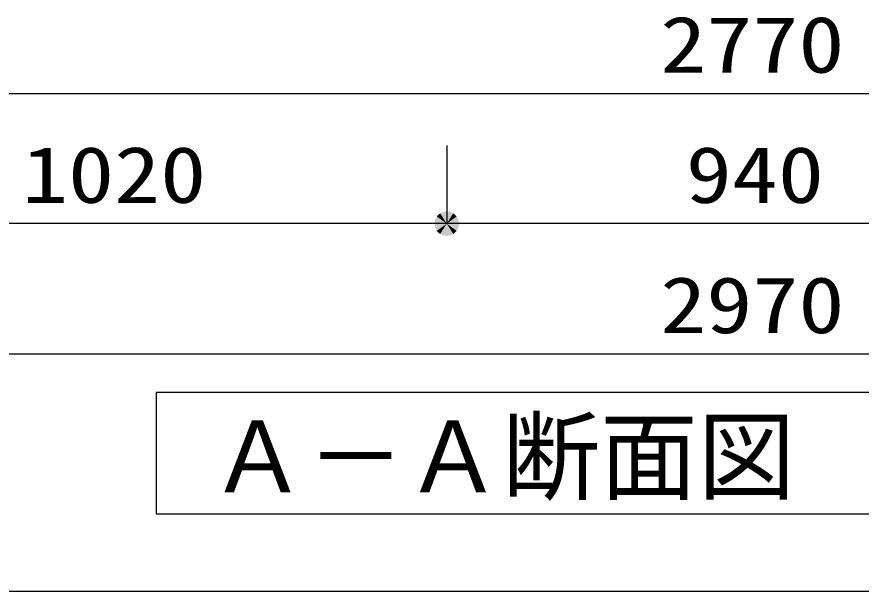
# Model space of a CAD drawing. Units: millimetres, scale not verified. Extents: x -22761 to 8910, y -6308 to 6308.
# Drawn here: x -5546 to -4250, y -5056 to -4175 of the extents above; entities that cross this region are included whole.
import ezdxf
from ezdxf.enums import TextEntityAlignment as Align

# ---------------------------------------------------------------- set-up
doc = ezdxf.new("R2010")
doc.units = ezdxf.units.MM
doc.header["$LTSCALE"] = 30
for name, color, linetype, lineweight in [('0-3_機器', 3, 'Continuous', 25), ('0-F_00クル-フ-6寸法', 132, 'Continuous', 25), ('1-3_Axis_waku', 7, 'Continuous', 25)]:
    doc.layers.add(name, color=color, linetype=linetype, lineweight=lineweight)
doc.styles.add('ＭＳ ゴシック', font='')
doc.styles.get('ＭＳ ゴシック').set_extended_font_data('MS Gothic')

msp = doc.modelspace()

# ---------------------------------------------------------------- linework, layer by layer
at = {"layer": '0-3_機器'}
msp.add_lwpolyline([(-3303.08, -4937.63), (-3303.08, -4751.33), (-5332.41, -4751.33), (-5332.41, -4937.63)], close=True, dxfattribs=at)
at = {"layer": '0-F_00クル-フ-6寸法', "color": 4}
for p, q in [((-5806.32, -4292.17), (-3036.3, -4292.17)), ((-4886.32, -4372.17), (-4886.32, -4492.17)), ((-4886.32, -4372.17), (-4886.32, -4492.17)), ((-4886.32, -4492.17), (-5906.32, -4492.17)), ((-3946.32, -4492.17), (-4886.32, -4492.17)), ((-5906.32, -4692.17), (-2936.3, -4692.17))]:
    msp.add_line(p, q, dxfattribs=at)
at = {"layer": '0-F_00クル-フ-6寸法'}
for points in [[(-4886.32, -4492.17), (-4904.48, -4487.51), (-4903.76, -4485.27)], [(-4886.32, -4492.17), (-4904.48, -4487.51), (-4903.76, -4485.27)], [(-4886.32, -4492.17), (-4903.76, -4485.27), (-4902.75, -4483.14)], [(-4886.32, -4492.17), (-4903.76, -4485.27), (-4902.75, -4483.14)], [(-4886.32, -4492.17), (-4902.75, -4483.14), (-4901.49, -4481.15)], [(-4886.32, -4492.17), (-4902.75, -4483.14), (-4901.49, -4481.15)], [(-4886.32, -4492.17), (-4901.49, -4481.15), (-4899.99, -4479.34)], [(-4886.32, -4492.17), (-4901.49, -4481.15), (-4899.99, -4479.34)], [(-4886.32, -4492.17), (-4899.99, -4479.34), (-4898.27, -4477.73)], [(-4886.32, -4492.17), (-4899.99, -4479.34), (-4898.27, -4477.73)], [(-4886.32, -4492.17), (-4898.27, -4477.73), (-4896.37, -4476.34)], [(-4886.32, -4492.17), (-4898.27, -4477.73), (-4896.37, -4476.34)], [(-4886.32, -4492.17), (-4896.37, -4476.34), (-4894.31, -4475.21)], [(-4886.32, -4492.17), (-4896.37, -4476.34), (-4894.31, -4475.21)], [(-4886.32, -4492.17), (-4894.31, -4475.21), (-4892.12, -4474.34)], [(-4886.32, -4492.17), (-4894.31, -4475.21), (-4892.12, -4474.34)], [(-4886.32, -4492.17), (-4892.12, -4474.34), (-4889.84, -4473.76)], [(-4886.32, -4492.17), (-4892.12, -4474.34), (-4889.84, -4473.76)], [(-4886.32, -4492.17), (-4889.84, -4473.76), (-4887.5, -4473.46)], [(-4886.32, -4492.17), (-4889.84, -4473.76), (-4887.5, -4473.46)], [(-4886.32, -4492.17), (-4887.5, -4473.46), (-4885.14, -4473.46)], [(-4886.32, -4492.17), (-4887.5, -4473.46), (-4885.14, -4473.46)], [(-4886.32, -4492.17), (-4885.14, -4473.46), (-4882.81, -4473.76)], [(-4886.32, -4492.17), (-4885.14, -4473.46), (-4882.81, -4473.76)], [(-4886.32, -4492.17), (-4882.81, -4473.76), (-4880.53, -4474.34)], [(-4886.32, -4492.17), (-4882.81, -4473.76), (-4880.53, -4474.34)], [(-4886.32, -4492.17), (-4880.53, -4474.34), (-4878.34, -4475.21)], [(-4886.32, -4492.17), (-4880.53, -4474.34), (-4878.34, -4475.21)], [(-4886.32, -4492.17), (-4878.34, -4475.21), (-4876.28, -4476.34)], [(-4886.32, -4492.17), (-4878.34, -4475.21), (-4876.28, -4476.34)], [(-4886.32, -4492.17), (-4876.28, -4476.34), (-4874.37, -4477.73)], [(-4886.32, -4492.17), (-4876.28, -4476.34), (-4874.37, -4477.73)], [(-4886.32, -4492.17), (-4874.37, -4477.73), (-4872.65, -4479.34)], [(-4886.32, -4492.17), (-4874.37, -4477.73), (-4872.65, -4479.34)], [(-4886.32, -4492.17), (-4872.65, -4479.34), (-4871.15, -4481.15)], [(-4886.32, -4492.17), (-4872.65, -4479.34), (-4871.15, -4481.15)], [(-4886.32, -4492.17), (-4871.15, -4481.15), (-4869.89, -4483.14)], [(-4886.32, -4492.17), (-4871.15, -4481.15), (-4869.89, -4483.14)], [(-4886.32, -4492.17), (-4869.89, -4483.14), (-4868.89, -4485.27)], [(-4886.32, -4492.17), (-4869.89, -4483.14), (-4868.89, -4485.27)], [(-4886.32, -4492.17), (-4868.89, -4485.27), (-4868.16, -4487.51)], [(-4886.32, -4492.17), (-4868.89, -4485.27), (-4868.16, -4487.51)], [(-4886.32, -4492.17), (-4905.07, -4492.17), (-4904.92, -4489.82)], [(-4886.32, -4492.17), (-4905.07, -4492.17), (-4904.92, -4489.82)], [(-4886.32, -4492.17), (-4904.92, -4494.52), (-4905.07, -4492.17)], [(-4886.32, -4492.17), (-4904.92, -4494.52), (-4905.07, -4492.17)], [(-4886.32, -4492.17), (-4904.92, -4489.82), (-4904.48, -4487.51)], [(-4886.32, -4492.17), (-4904.92, -4489.82), (-4904.48, -4487.51)], [(-4886.32, -4492.17), (-4904.48, -4496.84), (-4904.92, -4494.52)], [(-4886.32, -4492.17), (-4904.48, -4496.84), (-4904.92, -4494.52)], [(-4886.32, -4492.17), (-4903.76, -4499.08), (-4904.48, -4496.84)], [(-4886.32, -4492.17), (-4903.76, -4499.08), (-4904.48, -4496.84)], [(-4886.32, -4492.17), (-4902.75, -4501.21), (-4903.76, -4499.08)], [(-4886.32, -4492.17), (-4902.75, -4501.21), (-4903.76, -4499.08)], [(-4886.32, -4492.17), (-4901.49, -4503.2), (-4902.75, -4501.21)], [(-4886.32, -4492.17), (-4901.49, -4503.2), (-4902.75, -4501.21)], [(-4886.32, -4492.17), (-4899.99, -4505.01), (-4901.49, -4503.2)], [(-4886.32, -4492.17), (-4899.99, -4505.01), (-4901.49, -4503.2)], [(-4886.32, -4492.17), (-4898.27, -4506.62), (-4899.99, -4505.01)], [(-4886.32, -4492.17), (-4898.27, -4506.62), (-4899.99, -4505.01)], [(-4886.32, -4492.17), (-4896.37, -4508.01), (-4898.27, -4506.62)], [(-4886.32, -4492.17), (-4896.37, -4508.01), (-4898.27, -4506.62)], [(-4886.32, -4492.17), (-4894.31, -4509.14), (-4896.37, -4508.01)], [(-4886.32, -4492.17), (-4894.31, -4509.14), (-4896.37, -4508.01)], [(-4886.32, -4492.17), (-4892.12, -4510.01), (-4894.31, -4509.14)], [(-4886.32, -4492.17), (-4892.12, -4510.01), (-4894.31, -4509.14)], [(-4886.32, -4492.17), (-4889.84, -4510.59), (-4892.12, -4510.01)], [(-4886.32, -4492.17), (-4889.84, -4510.59), (-4892.12, -4510.01)], [(-4886.32, -4492.17), (-4887.5, -4510.89), (-4889.84, -4510.59)], [(-4886.32, -4492.17), (-4887.5, -4510.89), (-4889.84, -4510.59)], [(-4886.32, -4492.17), (-4885.14, -4510.89), (-4887.5, -4510.89)], [(-4886.32, -4492.17), (-4885.14, -4510.89), (-4887.5, -4510.89)], [(-4886.32, -4492.17), (-4868.16, -4487.51), (-4867.72, -4489.82)], [(-4886.32, -4492.17), (-4868.16, -4487.51), (-4867.72, -4489.82)], [(-4886.32, -4492.17), (-4867.72, -4489.82), (-4867.57, -4492.17)], [(-4886.32, -4492.17), (-4867.72, -4489.82), (-4867.57, -4492.17)], [(-4886.32, -4492.17), (-4882.81, -4510.59), (-4885.14, -4510.89)], [(-4886.32, -4492.17), (-4880.53, -4510.01), (-4882.81, -4510.59)], [(-4886.32, -4492.17), (-4878.34, -4509.14), (-4880.53, -4510.01)], [(-4886.32, -4492.17), (-4876.28, -4508.01), (-4878.34, -4509.14)], [(-4886.32, -4492.17), (-4874.37, -4506.62), (-4876.28, -4508.01)], [(-4886.32, -4492.17), (-4872.65, -4505.01), (-4874.37, -4506.62)], [(-4886.32, -4492.17), (-4871.15, -4503.2), (-4872.65, -4505.01)], [(-4886.32, -4492.17), (-4869.89, -4501.21), (-4871.15, -4503.2)], [(-4886.32, -4492.17), (-4868.89, -4499.08), (-4869.89, -4501.21)], [(-4886.32, -4492.17), (-4868.16, -4496.84), (-4868.89, -4499.08)], [(-4886.32, -4492.17), (-4867.72, -4494.52), (-4868.16, -4496.84)], [(-4886.32, -4492.17), (-4867.57, -4492.17), (-4867.72, -4494.52)], [(-4886.32, -4492.17), (-4882.81, -4510.59), (-4885.14, -4510.89)], [(-4886.32, -4492.17), (-4880.53, -4510.01), (-4882.81, -4510.59)], [(-4886.32, -4492.17), (-4878.34, -4509.14), (-4880.53, -4510.01)], [(-4886.32, -4492.17), (-4876.28, -4508.01), (-4878.34, -4509.14)], [(-4886.32, -4492.17), (-4874.37, -4506.62), (-4876.28, -4508.01)], [(-4886.32, -4492.17), (-4872.65, -4505.01), (-4874.37, -4506.62)], [(-4886.32, -4492.17), (-4871.15, -4503.2), (-4872.65, -4505.01)], [(-4886.32, -4492.17), (-4869.89, -4501.21), (-4871.15, -4503.2)], [(-4886.32, -4492.17), (-4868.89, -4499.08), (-4869.89, -4501.21)], [(-4886.32, -4492.17), (-4868.16, -4496.84), (-4868.89, -4499.08)], [(-4886.32, -4492.17), (-4867.72, -4494.52), (-4868.16, -4496.84)], [(-4886.32, -4492.17), (-4867.57, -4492.17), (-4867.72, -4494.52)]]:
    msp.add_solid(points, dxfattribs=at)
at = {"layer": '1-3_Axis_waku'}
msp.add_line((-7770, -5056.5), (8400, -5056.5), dxfattribs=at)

# ---------------------------------------------------------------- texts
at = {"layer": '0-3_機器', "color": 4, "style": 'ＭＳ ゴシック'}
msp.add_text('Ａ－Ａ断面図', height=110, dxfattribs=at).set_placement((-5251.16, -4937.6), align=Align.BOTTOM_LEFT)
at = {"layer": '0-F_00クル-フ-6寸法', "color": 3, "style": 'ＭＳ ゴシック', "width": 1.2}
for s, p in [('2770', (-4558.46, -4286.33)), ('1020', (-5538.61, -4486.33)), ('940', (-4519.18, -4486.33)), ('2970', (-4558.46, -4686.33))]:
    msp.add_text(s, height=86.66, dxfattribs=at).set_placement(p, align=Align.BOTTOM_LEFT)

doc.saveas('drawing.dxf')
